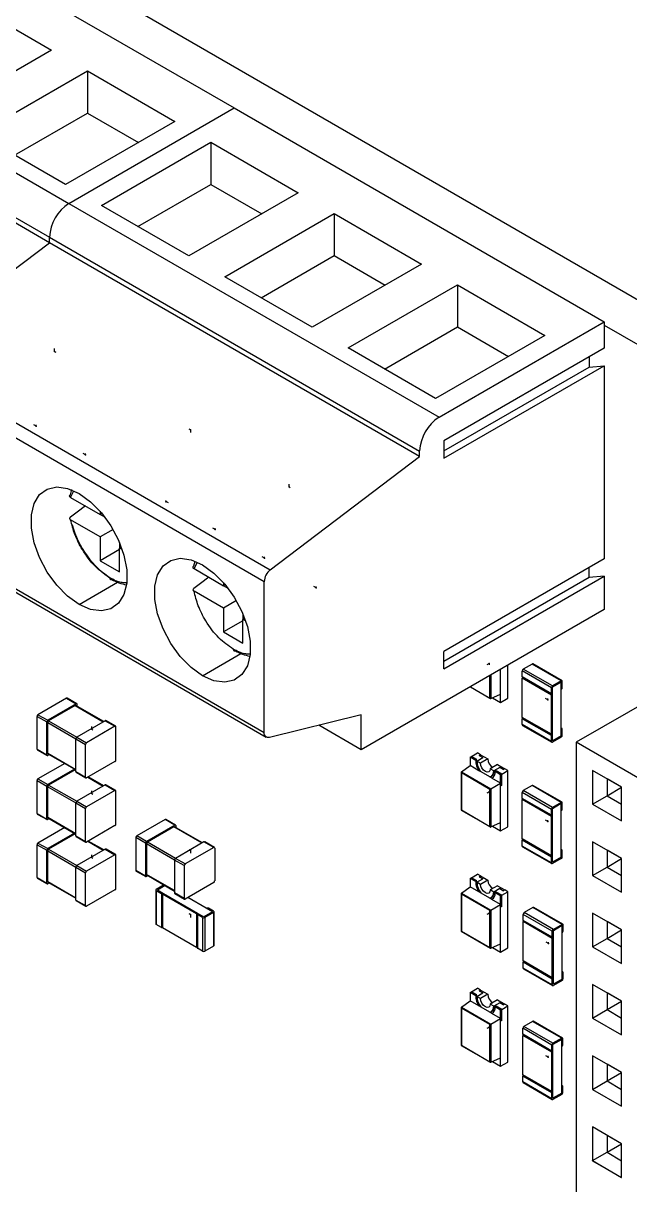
# Model space of a CAD drawing. Header units: millimetres. Extents: x 2 to 294, y 2 to 208.
# Drawn here: x 241.18 to 258.84, y 126.53 to 160.31 of the extents above; entities that cross this region are included whole.
import ezdxf

# ---------------------------------------------------------------- set-up
doc = ezdxf.new("R2010")
doc.units = ezdxf.units.MM
doc.header["$PDSIZE"] = -1

msp = doc.modelspace()

# ---------------------------------------------------------------- linework, layer by layer
at = {"color": 7, "linetype": 'Continuous', "lineweight": 25}
for p, q in [((209.497, 180.887), (265.714, 148.434)), ((236.543, 164.066), (247.319, 157.845)), ((231.734, 161.29), (242.511, 155.069)), ((239.456, 160.996), (242.002, 159.527)), ((231.169, 160.31), (241.945, 154.089)), ((241.945, 153.926), (231.169, 160.147)), ((242.002, 159.527), (238.82, 157.69)), ((239.866, 157.086), (243.048, 158.923)), ((243.048, 158.923), (245.594, 157.453)), ((243.048, 158.923), (243.048, 157.698)), ((242.511, 155.069), (247.319, 157.845)), ((247.319, 157.845), (258.095, 151.624)), ((240.927, 156.473), (243.048, 157.698)), ((245.594, 157.453), (242.412, 155.616)), ((243.048, 157.698), (244.533, 156.841)), ((242.412, 155.616), (239.866, 157.086)), ((243.458, 155.012), (246.64, 156.849)), ((246.64, 156.849), (249.186, 155.379)), ((246.64, 156.849), (246.64, 155.624)), ((244.519, 154.4), (246.64, 155.624)), ((246.64, 155.624), (248.125, 154.767)), ((249.186, 155.379), (246.004, 153.543)), ((242.511, 155.069), (253.287, 148.848)), ((246.004, 153.543), (243.458, 155.012)), ((247.05, 152.938), (250.232, 154.775)), ((250.232, 154.775), (252.778, 153.306)), ((250.232, 154.775), (250.232, 153.551)), ((241.945, 153.926), (241.945, 154.089)), ((241.945, 154.089), (252.721, 147.868)), ((237.599, 150.633), (241.945, 153.926)), ((252.721, 147.705), (241.945, 153.926)), ((248.111, 152.326), (250.232, 153.551)), ((250.232, 153.551), (251.717, 152.693)), ((252.778, 153.306), (249.596, 151.469)), ((249.596, 151.469), (247.05, 152.938)), ((250.642, 150.865), (253.824, 152.702)), ((253.824, 152.702), (256.37, 151.232)), ((253.824, 152.702), (253.824, 151.477)), ((251.703, 150.252), (253.824, 151.477)), ((253.287, 148.848), (258.095, 151.624)), ((253.824, 151.477), (255.309, 150.62)), ((258.095, 151.624), (258.095, 150.856)), ((258.095, 151.526), (264.582, 147.781)), ((256.37, 151.232), (253.188, 149.395)), ((253.188, 149.395), (250.642, 150.865)), ((258.095, 150.856), (253.428, 148.162)), ((237.599, 150.633), (248.375, 144.412)), ((253.428, 147.656), (258.095, 150.35)), ((257.657, 150.603), (257.657, 150.311)), ((257.657, 150.311), (258.095, 150.35)), ((258.095, 150.35), (258.095, 144.732)), ((248.196, 144.066), (237.42, 150.287)), ((253.428, 147.87), (257.657, 150.311)), ((253.428, 148.162), (253.428, 147.656)), ((248.375, 144.412), (252.721, 147.705)), ((252.721, 147.705), (252.721, 147.868)), ((242.553, 146.597), (242.6, 146.751)), ((242.562, 146.52), (242.649, 146.692)), ((242.562, 146.52), (243.419, 146.025)), ((243.419, 146.115), (243.419, 146.025)), ((243.419, 146.025), (243.471, 146.055)), ((243.559, 145.944), (243.419, 146.025)), ((237.42, 145.905), (248.196, 139.684)), ((237.482, 145.767), (248.258, 139.546)), ((243.419, 145.372), (242.562, 145.866)), ((243.795, 145.589), (243.419, 145.372)), ((243.419, 145.372), (243.419, 144.678)), ((243.985, 145.004), (243.419, 144.678)), ((243.985, 145.206), (243.985, 145.045)), ((243.985, 145.045), (244.037, 145.075)), ((244.063, 145), (243.985, 145.045)), ((243.985, 144.351), (243.985, 145.045)), ((243.419, 144.678), (243.985, 144.351)), ((246.145, 144.524), (246.186, 144.662)), ((246.154, 144.446), (246.241, 144.618)), ((258.095, 144.732), (253.428, 142.038)), ((246.154, 144.446), (247.011, 143.951)), ((257.657, 144.187), (257.657, 144.479)), ((242.808, 143.406), (243.927, 144.052)), ((247.011, 144.042), (247.011, 143.951)), ((247.011, 143.951), (247.063, 143.981)), ((247.151, 143.87), (247.011, 143.951)), ((248.196, 139.684), (248.196, 144.066)), ((253.428, 141.532), (258.095, 144.226)), ((257.657, 144.187), (253.428, 141.746)), ((258.095, 144.226), (257.657, 144.187)), ((258.095, 144.226), (258.095, 143.254)), ((247.011, 143.298), (246.154, 143.793)), ((247.387, 143.515), (247.011, 143.298)), ((247.011, 143.298), (247.011, 142.604)), ((258.095, 143.254), (251.024, 139.172)), ((247.577, 142.93), (247.011, 142.604)), ((247.577, 143.133), (247.577, 142.971)), ((247.577, 142.971), (247.629, 143.001)), ((247.655, 142.926), (247.577, 142.971)), ((247.577, 142.277), (247.577, 142.971)), ((247.011, 142.604), (247.577, 142.277)), ((262.23, 142.254), (257.28, 139.397)), ((246.4, 141.332), (247.519, 141.979)), ((253.428, 141.532), (253.428, 142.038)), ((255.29, 140.674), (255.29, 141.635)), ((255.995, 141.671), (255.74, 141.524)), ((256.843, 141.181), (255.995, 141.671)), ((256.866, 141.183), (256.017, 141.673)), ((254.767, 140.682), (254.767, 141.333)), ((254.795, 141.349), (254.795, 140.665)), ((255.078, 140.796), (255.078, 141.513)), ((256.557, 140.979), (255.708, 141.469)), ((255.708, 141.297), (255.708, 141.469)), ((256.557, 140.807), (255.708, 141.297)), ((255.727, 141.271), (255.708, 141.26)), ((255.708, 140.117), (255.708, 141.26)), ((256.557, 140.77), (255.708, 141.26)), ((255.718, 141.276), (256.566, 140.787)), ((256.589, 141.034), (255.74, 141.524)), ((254.197, 141.004), (254.781, 140.667)), ((254.203, 141.007), (254.767, 140.682)), ((256.557, 140.807), (256.557, 140.979)), ((256.843, 141.181), (256.589, 141.034)), ((256.843, 141.144), (256.589, 140.997)), ((256.589, 140.789), (256.589, 140.997)), ((256.843, 140.936), (256.843, 141.144)), ((256.843, 139.793), (256.843, 140.936)), ((256.875, 140.991), (256.875, 141.162)), ((242.439, 140.676), (241.611, 140.198)), ((242.439, 140.676), (242.721, 140.513)), ((242.741, 140.515), (242.459, 140.678)), ((254.795, 140.665), (255.078, 140.796)), ((254.843, 140.687), (255.078, 140.551)), ((255.078, 140.551), (255.078, 140.796)), ((255.078, 140.551), (255.29, 140.674)), ((256.589, 140.789), (256.557, 140.77)), ((256.557, 139.627), (256.557, 140.77)), ((256.589, 139.646), (256.589, 140.789)), ((242.721, 140.513), (241.894, 140.035)), ((242.693, 140.464), (241.922, 140.019)), ((242.693, 140.464), (243.513, 139.99)), ((243.525, 139.997), (242.713, 140.466)), ((242.75, 140.445), (242.75, 140.496)), ((241.583, 140.149), (241.866, 139.986)), ((241.583, 139.194), (241.583, 140.149)), ((241.611, 140.198), (241.894, 140.035)), ((241.866, 139.031), (241.866, 139.986)), ((241.894, 139.08), (241.894, 139.97)), ((241.894, 139.97), (242.714, 139.496)), ((241.922, 140.019), (242.743, 139.545)), ((243.57, 140.023), (242.743, 139.545)), ((243.57, 140.023), (243.853, 139.86)), ((243.873, 139.862), (243.59, 140.025)), ((251.024, 140.193), (248.349, 139.537)), ((251.024, 139.172), (249.783, 139.889)), ((251.024, 139.172), (251.024, 140.193)), ((256.557, 139.627), (255.708, 140.117)), ((256.557, 139.591), (255.708, 140.08)), ((255.708, 139.909), (255.708, 140.08)), ((256.557, 139.419), (255.708, 139.909)), ((255.718, 139.888), (256.566, 139.398)), ((242.743, 139.545), (243.026, 139.382)), ((243.853, 139.86), (243.026, 139.382)), ((243.881, 138.888), (243.881, 139.843)), ((256.589, 139.646), (256.557, 139.627)), ((256.557, 139.419), (256.557, 139.591)), ((256.589, 139.437), (256.589, 139.646)), ((256.843, 139.584), (256.589, 139.437)), ((256.843, 139.548), (256.589, 139.401)), ((256.866, 139.795), (256.843, 139.808)), ((256.843, 139.584), (256.843, 139.793)), ((256.875, 139.603), (256.875, 139.774)), ((242.714, 139.496), (242.997, 139.333)), ((242.714, 138.541), (242.714, 139.496)), ((242.997, 138.378), (242.997, 139.333)), ((259.076, 138.36), (257.28, 139.397)), ((257.28, 139.397), (257.28, 122.805)), ((241.583, 139.194), (241.866, 139.031)), ((241.591, 139.176), (241.874, 139.012)), ((241.894, 139.08), (242.714, 138.606)), ((241.939, 139.04), (241.894, 139.014)), ((241.902, 139.061), (242.714, 138.593)), ((254.194, 138.961), (254.23, 138.982)), ((254.353, 138.869), (254.194, 138.961)), ((254.194, 138.961), (254.194, 138.716)), ((254.23, 138.982), (254.406, 139.084)), ((254.389, 138.89), (254.23, 138.982)), ((254.389, 138.89), (254.353, 138.869)), ((254.389, 138.849), (254.353, 138.869)), ((254.389, 138.849), (254.566, 138.951)), ((254.495, 139.033), (254.406, 139.084)), ((254.459, 139.012), (254.495, 139.033)), ((254.459, 139.012), (254.566, 138.951)), ((254.495, 139.033), (254.707, 138.91)), ((254.707, 138.91), (254.495, 138.788)), ((242.389, 138.781), (241.611, 138.332)), ((242.672, 138.617), (241.894, 138.168)), ((242.693, 138.597), (241.922, 138.152)), ((242.693, 138.597), (242.714, 138.585)), ((242.714, 138.541), (242.997, 138.378)), ((242.723, 138.523), (243.006, 138.359)), ((243.853, 138.839), (243.026, 138.361)), ((253.934, 138.524), (253.934, 137.423)), ((253.939, 138.536), (254.194, 138.716)), ((253.939, 138.536), (254.795, 138.042)), ((254.449, 138.569), (254.194, 138.716)), ((254.495, 138.788), (254.389, 138.849)), ((254.509, 138.535), (254.449, 138.569)), ((254.764, 138.387), (254.509, 138.535)), ((254.99, 138.747), (254.778, 138.624)), ((254.884, 138.563), (254.778, 138.624)), ((255.06, 138.665), (254.884, 138.563)), ((254.919, 138.543), (254.884, 138.563)), ((254.954, 138.563), (254.919, 138.543)), ((255.078, 138.451), (254.919, 138.543)), ((255.114, 138.471), (254.954, 138.563)), ((254.99, 138.747), (255.202, 138.624)), ((255.06, 138.665), (255.167, 138.604)), ((255.114, 138.471), (255.29, 138.573)), ((255.202, 138.624), (255.167, 138.604)), ((255.29, 138.573), (255.202, 138.624)), ((255.29, 136.94), (255.29, 138.573)), ((258.602, 138.086), (257.754, 138.576)), ((257.754, 138.576), (257.754, 137.596)), ((257.755, 138.576), (257.755, 137.597)), ((241.583, 138.283), (241.866, 138.119)), ((241.583, 137.327), (241.583, 138.283)), ((241.611, 138.332), (241.894, 138.168)), ((243.064, 138.383), (243.513, 138.124)), ((243.525, 138.13), (243.075, 138.39)), ((254.767, 138.026), (253.94, 138.504)), ((253.94, 138.504), (253.94, 137.426)), ((254.823, 138.353), (254.764, 138.387)), ((254.795, 138.042), (255.078, 138.206)), ((255.078, 138.206), (254.823, 138.353)), ((255.078, 138.451), (255.114, 138.471)), ((255.078, 138.124), (255.078, 138.451)), ((255.078, 138.124), (255.078, 138.206)), ((255.114, 138.145), (255.114, 138.471)), ((258.177, 138.332), (258.177, 137.841)), ((258.602, 138.086), (258.178, 138.331)), ((258.178, 138.331), (258.178, 137.841)), ((241.866, 137.164), (241.866, 138.119)), ((241.894, 137.213), (241.894, 138.103)), ((241.894, 138.103), (242.714, 137.63)), ((241.922, 138.152), (242.743, 137.679)), ((243.57, 138.156), (242.743, 137.679)), ((243.853, 137.993), (243.026, 137.515)), ((243.57, 138.156), (243.853, 137.993)), ((243.873, 137.995), (243.59, 138.158)), ((243.881, 137.021), (243.881, 137.977)), ((254.767, 136.948), (254.767, 138.026)), ((254.795, 138.042), (254.795, 136.932)), ((255.114, 138.145), (255.078, 138.124)), ((255.078, 137.063), (255.078, 138.124)), ((256.557, 137.445), (255.708, 137.935)), ((255.708, 137.764), (255.708, 137.935)), ((255.995, 138.137), (255.74, 137.99)), ((256.589, 137.501), (255.74, 137.99)), ((256.843, 137.648), (255.995, 138.137)), ((256.866, 137.65), (256.017, 138.14)), ((258.178, 137.841), (258.602, 138.086)), ((258.602, 137.106), (258.602, 138.086)), ((242.714, 137.63), (242.997, 137.466)), ((242.714, 136.674), (242.714, 137.63)), ((242.743, 137.679), (243.026, 137.515)), ((256.557, 137.274), (255.708, 137.764)), ((255.727, 137.738), (255.708, 137.727)), ((256.557, 137.237), (255.708, 137.727)), ((255.708, 136.584), (255.708, 137.727)), ((255.718, 137.743), (256.566, 137.253)), ((256.843, 137.648), (256.589, 137.501)), ((256.843, 137.611), (256.589, 137.464)), ((256.843, 137.403), (256.843, 137.611)), ((256.875, 137.458), (256.875, 137.629)), ((257.754, 137.596), (257.755, 137.597)), ((257.754, 137.596), (258.602, 137.106)), ((257.755, 137.597), (258.177, 137.841)), ((257.755, 137.597), (258.602, 137.107)), ((258.177, 137.841), (258.602, 137.596)), ((258.178, 137.841), (258.602, 137.596)), ((241.583, 137.327), (241.866, 137.164)), ((241.591, 137.309), (241.874, 137.146)), ((241.894, 137.213), (242.714, 136.74)), ((241.939, 137.174), (241.894, 137.148)), ((241.902, 137.195), (242.714, 136.726)), ((242.997, 136.511), (242.997, 137.466)), ((253.934, 137.423), (254.781, 136.934)), ((253.94, 137.426), (254.767, 136.948)), ((256.557, 137.274), (256.557, 137.445)), ((256.589, 137.256), (256.557, 137.237)), ((256.557, 136.094), (256.557, 137.237)), ((256.589, 137.256), (256.589, 137.464)), ((256.589, 136.112), (256.589, 137.256)), ((256.843, 136.259), (256.843, 137.403)), ((242.389, 136.914), (241.611, 136.465)), ((243.853, 136.972), (243.026, 136.495)), ((245.312, 137.15), (244.485, 136.673)), ((245.595, 136.987), (244.768, 136.51)), ((245.567, 136.938), (244.796, 136.493)), ((245.595, 136.987), (245.312, 137.15)), ((245.615, 136.989), (245.332, 137.152)), ((246.387, 136.465), (245.567, 136.938)), ((246.399, 136.471), (245.587, 136.94)), ((245.623, 136.971), (245.623, 136.919)), ((254.795, 136.932), (255.078, 137.063)), ((254.843, 136.954), (255.078, 136.818)), ((255.078, 136.818), (255.078, 137.063)), ((255.078, 136.818), (255.29, 136.94)), ((242.672, 136.751), (241.894, 136.302)), ((242.693, 136.73), (241.922, 136.286)), ((242.693, 136.73), (242.714, 136.718)), ((242.714, 136.674), (242.997, 136.511)), ((242.723, 136.656), (243.006, 136.493)), ((243.064, 136.517), (243.513, 136.257)), ((243.525, 136.264), (243.075, 136.523)), ((244.74, 136.461), (244.457, 136.624)), ((244.457, 136.624), (244.457, 135.668)), ((244.768, 136.51), (244.485, 136.673)), ((245.616, 136.02), (244.796, 136.493)), ((246.444, 136.497), (245.616, 136.02)), ((246.727, 136.334), (246.444, 136.497)), ((246.747, 136.336), (246.464, 136.499)), ((256.557, 136.094), (255.708, 136.584)), ((256.557, 136.057), (255.708, 136.547)), ((255.708, 136.376), (255.708, 136.547)), ((258.602, 136.012), (257.754, 136.502)), ((257.754, 136.502), (257.754, 135.522)), ((257.755, 136.502), (257.755, 135.523)), ((241.583, 136.416), (241.866, 136.253)), ((241.583, 135.461), (241.583, 136.416)), ((241.611, 136.465), (241.894, 136.302)), ((241.866, 135.298), (241.866, 136.253)), ((241.894, 135.347), (241.894, 136.237)), ((241.894, 136.237), (242.714, 135.763)), ((241.922, 136.286), (242.743, 135.812)), ((243.57, 136.29), (242.743, 135.812)), ((243.57, 136.29), (243.853, 136.126)), ((243.873, 136.128), (243.59, 136.292)), ((244.74, 136.461), (244.74, 135.505)), ((244.768, 136.444), (244.768, 135.554)), ((245.588, 135.971), (244.768, 136.444)), ((246.727, 136.334), (245.899, 135.856)), ((246.755, 136.318), (246.755, 135.362)), ((256.557, 135.886), (255.708, 136.376)), ((255.718, 136.355), (256.566, 135.865)), ((256.866, 136.262), (256.843, 136.275)), ((256.843, 136.051), (256.843, 136.259)), ((256.875, 136.07), (256.875, 136.241)), ((258.177, 136.258), (258.177, 135.767)), ((258.602, 136.012), (258.178, 136.257)), ((258.178, 136.257), (258.178, 135.767)), ((243.853, 136.126), (243.026, 135.649)), ((243.881, 135.155), (243.881, 136.11)), ((245.871, 135.807), (245.588, 135.971)), ((245.588, 135.971), (245.588, 135.015)), ((245.899, 135.856), (245.616, 136.02)), ((256.589, 136.112), (256.557, 136.094)), ((256.557, 135.886), (256.557, 136.057)), ((256.589, 135.904), (256.589, 136.112)), ((256.843, 136.051), (256.589, 135.904)), ((256.843, 136.014), (256.589, 135.868)), ((258.178, 135.767), (258.602, 136.012)), ((258.602, 135.032), (258.602, 136.012)), ((242.714, 135.763), (242.997, 135.6)), ((242.714, 134.808), (242.714, 135.763)), ((242.743, 135.812), (243.026, 135.649)), ((242.997, 134.644), (242.997, 135.6)), ((244.74, 135.505), (244.457, 135.668)), ((244.465, 135.65), (244.748, 135.487)), ((245.588, 135.081), (244.768, 135.554)), ((244.813, 135.515), (244.768, 135.489)), ((244.776, 135.536), (245.588, 135.067)), ((245.871, 135.807), (245.871, 134.852)), ((254.23, 135.456), (254.406, 135.558)), ((254.495, 135.507), (254.406, 135.558)), ((254.459, 135.486), (254.495, 135.507)), ((254.459, 135.486), (254.566, 135.425)), ((254.495, 135.507), (254.707, 135.384)), ((257.754, 135.522), (257.755, 135.523)), ((257.754, 135.522), (258.602, 135.032)), ((257.755, 135.523), (258.177, 135.767)), ((257.755, 135.523), (258.602, 135.033)), ((258.177, 135.767), (258.602, 135.522)), ((258.178, 135.767), (258.602, 135.522)), ((241.583, 135.461), (241.866, 135.298)), ((241.591, 135.443), (241.874, 135.279)), ((241.894, 135.347), (242.714, 134.873)), ((241.939, 135.307), (241.894, 135.281)), ((241.902, 135.328), (242.714, 134.859)), ((245.28, 135.245), (245.054, 135.114)), ((245.312, 135.227), (245.086, 135.096)), ((246.727, 135.313), (245.899, 134.836)), ((253.939, 135.01), (254.194, 135.19)), ((254.194, 135.435), (254.23, 135.456)), ((254.353, 135.343), (254.194, 135.435)), ((254.194, 135.435), (254.194, 135.19)), ((254.449, 135.043), (254.194, 135.19)), ((254.389, 135.364), (254.23, 135.456)), ((254.389, 135.364), (254.353, 135.343)), ((254.389, 135.323), (254.353, 135.343)), ((254.389, 135.323), (254.566, 135.425)), ((254.495, 135.262), (254.389, 135.323)), ((254.707, 135.384), (254.495, 135.262)), ((254.99, 135.221), (254.778, 135.099)), ((254.99, 135.221), (255.202, 135.099)), ((242.714, 134.808), (242.997, 134.644)), ((243.853, 135.106), (243.026, 134.628)), ((245.041, 135.096), (245.041, 134.116)), ((245.203, 134.992), (245.054, 135.078)), ((245.054, 135.078), (245.054, 134.098)), ((245.266, 134.992), (245.086, 135.096)), ((245.203, 134.992), (245.203, 134.012)), ((245.266, 134.992), (245.235, 134.974)), ((245.235, 134.974), (245.235, 133.994)), ((246.224, 134.402), (245.235, 134.974)), ((246.256, 134.42), (245.266, 134.992)), ((245.871, 134.852), (245.588, 135.015)), ((245.596, 134.997), (245.879, 134.834)), ((246.511, 134.567), (245.973, 134.878)), ((253.934, 134.998), (253.934, 133.897)), ((253.939, 135.01), (254.795, 134.516)), ((254.767, 134.501), (253.94, 134.978)), ((253.94, 134.978), (253.94, 133.9)), ((254.509, 135.009), (254.449, 135.043)), ((254.764, 134.862), (254.509, 135.009)), ((254.823, 134.827), (254.764, 134.862)), ((254.884, 135.037), (254.778, 135.099)), ((255.078, 134.68), (254.823, 134.827)), ((255.06, 135.139), (254.884, 135.037)), ((254.919, 135.017), (254.884, 135.037)), ((254.954, 135.037), (254.919, 135.017)), ((255.078, 134.925), (254.919, 135.017)), ((255.114, 134.945), (254.954, 135.037)), ((255.06, 135.139), (255.167, 135.078)), ((255.078, 134.925), (255.114, 134.945)), ((255.078, 134.598), (255.078, 134.925)), ((255.114, 134.945), (255.29, 135.048)), ((255.114, 134.619), (255.114, 134.945)), ((255.202, 135.099), (255.167, 135.078)), ((255.29, 135.048), (255.202, 135.099)), ((255.29, 133.414), (255.29, 135.048)), ((242.723, 134.789), (243.006, 134.626)), ((246.691, 134.463), (246.511, 134.567)), ((246.723, 134.482), (246.574, 134.567)), ((254.767, 133.423), (254.767, 134.501)), ((254.795, 134.516), (255.078, 134.68)), ((254.795, 134.516), (254.795, 133.406)), ((255.078, 134.598), (255.078, 134.68)), ((255.114, 134.619), (255.078, 134.598)), ((255.078, 133.537), (255.078, 134.598)), ((256.02, 134.59), (255.765, 134.443)), ((256.869, 134.1), (256.02, 134.59)), ((256.891, 134.102), (256.043, 134.592)), ((246.256, 134.42), (246.224, 134.402)), ((246.224, 134.402), (246.224, 133.422)), ((246.243, 134.402), (246.243, 133.422)), ((246.437, 134.316), (246.256, 134.42)), ((246.405, 134.298), (246.256, 134.384)), ((246.256, 134.384), (246.256, 133.404)), ((246.405, 134.298), (246.405, 133.318)), ((246.691, 134.463), (246.437, 134.316)), ((246.723, 134.445), (246.468, 134.298)), ((246.468, 134.298), (246.468, 133.318)), ((246.723, 134.445), (246.723, 133.465)), ((246.736, 133.483), (246.736, 134.463)), ((256.582, 133.898), (255.734, 134.387)), ((255.734, 134.216), (255.734, 134.387)), ((256.582, 133.726), (255.734, 134.216)), ((255.752, 134.19), (255.734, 134.179)), ((256.582, 133.689), (255.734, 134.179)), ((255.734, 133.036), (255.734, 134.179)), ((255.743, 134.195), (256.591, 133.706)), ((256.614, 133.953), (255.765, 134.443)), ((258.602, 133.938), (257.754, 134.428)), ((257.754, 134.428), (257.754, 133.448)), ((257.755, 134.428), (257.755, 133.449)), ((258.177, 134.184), (258.177, 133.693)), ((258.602, 133.938), (258.178, 134.183)), ((258.178, 134.183), (258.178, 133.693)), ((245.203, 134.012), (245.054, 134.098)), ((246.224, 133.422), (245.235, 133.994)), ((253.934, 133.897), (254.781, 133.408)), ((253.94, 133.9), (254.767, 133.423)), ((256.582, 133.726), (256.582, 133.898)), ((256.869, 134.1), (256.614, 133.953)), ((256.869, 134.063), (256.614, 133.916)), ((256.614, 133.708), (256.614, 133.916)), ((256.869, 133.855), (256.869, 134.063)), ((256.869, 132.712), (256.869, 133.855)), ((256.9, 133.91), (256.9, 134.081)), ((258.178, 133.693), (258.602, 133.938)), ((258.602, 132.958), (258.602, 133.938)), ((246.723, 133.465), (246.468, 133.318)), ((254.795, 133.406), (255.078, 133.537)), ((255.078, 133.292), (255.078, 133.537)), ((256.614, 133.708), (256.582, 133.689)), ((256.582, 132.546), (256.582, 133.689)), ((256.614, 132.565), (256.614, 133.708)), ((257.755, 133.449), (258.177, 133.693)), ((258.177, 133.693), (258.602, 133.448)), ((258.178, 133.693), (258.602, 133.448)), ((246.243, 133.433), (246.224, 133.422)), ((246.405, 133.318), (246.256, 133.404)), ((254.843, 133.428), (255.078, 133.292)), ((255.078, 133.292), (255.29, 133.414)), ((257.754, 133.448), (257.755, 133.449)), ((257.754, 133.448), (258.602, 132.958)), ((257.755, 133.449), (258.602, 132.959)), ((256.582, 132.546), (255.734, 133.036)), ((256.582, 132.51), (255.734, 132.999)), ((255.734, 132.828), (255.734, 132.999)), ((256.582, 132.338), (255.734, 132.828)), ((255.743, 132.807), (256.591, 132.317)), ((256.614, 132.565), (256.582, 132.546)), ((256.582, 132.338), (256.582, 132.51)), ((256.614, 132.356), (256.614, 132.565)), ((256.869, 132.503), (256.614, 132.356)), ((256.869, 132.467), (256.614, 132.32)), ((256.891, 132.714), (256.869, 132.727)), ((256.869, 132.503), (256.869, 132.712)), ((256.9, 132.522), (256.9, 132.693)), ((254.194, 132.117), (254.23, 132.137)), ((254.353, 132.025), (254.194, 132.117)), ((254.194, 132.117), (254.194, 131.872)), ((254.23, 132.137), (254.406, 132.239)), ((254.389, 132.045), (254.23, 132.137)), ((254.389, 132.005), (254.566, 132.107)), ((254.495, 132.188), (254.406, 132.239)), ((254.459, 132.168), (254.495, 132.188)), ((254.459, 132.168), (254.566, 132.107)), ((254.495, 132.188), (254.707, 132.066)), ((258.602, 131.864), (257.754, 132.354)), ((257.754, 132.354), (257.754, 131.374)), ((257.755, 132.354), (257.755, 131.375)), ((258.177, 132.11), (258.177, 131.619)), ((258.602, 131.864), (258.178, 132.109)), ((258.178, 132.109), (258.178, 131.619)), ((253.939, 131.692), (254.194, 131.872)), ((254.449, 131.725), (254.194, 131.872)), ((254.389, 132.045), (254.353, 132.025)), ((254.389, 132.005), (254.353, 132.025)), ((254.495, 131.943), (254.389, 132.005)), ((254.707, 132.066), (254.495, 131.943)), ((254.99, 131.903), (254.778, 131.78)), ((254.884, 131.719), (254.778, 131.78)), ((255.06, 131.821), (254.884, 131.719)), ((254.99, 131.903), (255.202, 131.78)), ((255.06, 131.821), (255.167, 131.76)), ((255.202, 131.78), (255.167, 131.76)), ((255.29, 131.729), (255.202, 131.78)), ((258.178, 131.619), (258.602, 131.864)), ((258.602, 130.884), (258.602, 131.864)), ((253.934, 131.679), (253.934, 130.579)), ((253.939, 131.692), (254.795, 131.198)), ((254.767, 131.182), (253.94, 131.66)), ((253.94, 131.66), (253.94, 130.582)), ((254.509, 131.69), (254.449, 131.725)), ((254.764, 131.543), (254.509, 131.69)), ((254.823, 131.509), (254.764, 131.543)), ((255.078, 131.362), (254.823, 131.509)), ((254.919, 131.699), (254.884, 131.719)), ((254.954, 131.719), (254.919, 131.699)), ((255.078, 131.607), (254.919, 131.699)), ((255.114, 131.627), (254.954, 131.719)), ((255.078, 131.607), (255.114, 131.627)), ((255.078, 131.28), (255.078, 131.607)), ((255.114, 131.627), (255.29, 131.729)), ((255.114, 131.3), (255.114, 131.627)), ((255.29, 130.096), (255.29, 131.729)), ((257.755, 131.375), (258.177, 131.619)), ((258.177, 131.619), (258.602, 131.373)), ((258.178, 131.619), (258.602, 131.374)), ((254.767, 130.104), (254.767, 131.182)), ((254.795, 131.198), (255.078, 131.362)), ((254.795, 131.198), (254.795, 130.087)), ((255.078, 131.28), (255.078, 131.362)), ((255.114, 131.3), (255.078, 131.28)), ((255.078, 130.219), (255.078, 131.28)), ((256.009, 131.278), (255.754, 131.131)), ((256.603, 130.641), (255.754, 131.131)), ((256.857, 130.788), (256.009, 131.278)), ((256.88, 130.79), (256.031, 131.28)), ((257.754, 131.374), (257.755, 131.375)), ((257.754, 131.374), (258.602, 130.884)), ((257.755, 131.375), (258.602, 130.885)), ((256.571, 130.586), (255.722, 131.076)), ((255.722, 130.904), (255.722, 131.076)), ((256.571, 130.414), (255.722, 130.904)), ((255.741, 130.878), (255.722, 130.867)), ((256.571, 130.378), (255.722, 130.867)), ((255.722, 129.724), (255.722, 130.867)), ((255.732, 130.884), (256.58, 130.394)), ((256.857, 130.788), (256.603, 130.641)), ((256.857, 130.751), (256.603, 130.604)), ((256.857, 130.543), (256.857, 130.751)), ((256.889, 130.598), (256.889, 130.769)), ((253.934, 130.578), (254.781, 130.089)), ((253.94, 130.582), (254.767, 130.104)), ((256.571, 130.414), (256.571, 130.586)), ((256.603, 130.396), (256.603, 130.604)), ((256.857, 129.4), (256.857, 130.543)), ((254.795, 130.087), (255.078, 130.219)), ((254.843, 130.11), (255.078, 129.974)), ((255.078, 129.974), (255.078, 130.219)), ((255.078, 129.974), (255.29, 130.096)), ((256.603, 130.396), (256.571, 130.378)), ((256.571, 129.234), (256.571, 130.378)), ((256.603, 129.253), (256.603, 130.396)), ((258.602, 129.79), (257.754, 130.28)), ((257.754, 130.28), (257.754, 129.3)), ((257.755, 130.28), (257.755, 129.301)), ((258.177, 130.036), (258.177, 129.545)), ((258.602, 129.79), (258.178, 130.035)), ((258.178, 130.035), (258.178, 129.545)), ((258.178, 129.545), (258.602, 129.79)), ((258.602, 128.81), (258.602, 129.79)), ((256.571, 129.234), (255.722, 129.724)), ((256.571, 129.198), (255.722, 129.687)), ((255.722, 129.516), (255.722, 129.687)), ((256.571, 129.026), (255.722, 129.516)), ((255.732, 129.495), (256.58, 129.006)), ((256.88, 129.402), (256.857, 129.415)), ((256.857, 129.191), (256.857, 129.4)), ((257.755, 129.301), (258.177, 129.545)), ((258.177, 129.545), (258.602, 129.299)), ((258.178, 129.545), (258.602, 129.3)), ((256.603, 129.253), (256.571, 129.234)), ((256.571, 129.026), (256.571, 129.198)), ((256.603, 129.045), (256.603, 129.253)), ((256.857, 129.191), (256.603, 129.045)), ((256.857, 129.155), (256.603, 129.008)), ((256.889, 129.21), (256.889, 129.381)), ((257.754, 129.3), (257.755, 129.301)), ((257.754, 129.3), (258.602, 128.81)), ((257.755, 129.301), (258.602, 128.811)), ((258.602, 127.716), (257.754, 128.206)), ((257.754, 128.206), (257.754, 127.226)), ((257.755, 128.206), (257.755, 127.227)), ((258.177, 127.962), (258.177, 127.471)), ((258.602, 127.716), (258.178, 127.961)), ((258.178, 127.961), (258.178, 127.471)), ((258.178, 127.471), (258.602, 127.716)), ((258.602, 126.736), (258.602, 127.716)), ((257.755, 127.227), (258.177, 127.471)), ((258.177, 127.471), (258.602, 127.225)), ((258.178, 127.471), (258.602, 127.226)), ((257.754, 127.226), (257.755, 127.227)), ((257.754, 127.226), (258.602, 126.736)), ((257.755, 127.227), (258.602, 126.737))]:
    msp.add_line(p, q, dxfattribs=at)
at = {"color": 7, "linetype": 'Continuous'}
for p, q in [((242.096, 150.766), (242.096, 150.845)), ((242.096, 150.766), (242.096, 150.845)), ((242.096, 150.766), (242.131, 150.746)), ((242.096, 150.766), (242.131, 150.746)), ((241.558, 148.588), (241.489, 148.628)), ((241.558, 148.588), (241.489, 148.628)), ((241.558, 148.588), (241.558, 148.628)), ((241.558, 148.588), (241.558, 148.628)), ((246.048, 148.485), (246.014, 148.505)), ((246.048, 148.485), (246.014, 148.505)), ((246.048, 148.485), (246.048, 148.406)), ((246.048, 148.485), (246.048, 148.406)), ((242.994, 147.759), (242.926, 147.798)), ((242.994, 147.759), (242.926, 147.798)), ((242.994, 147.759), (242.994, 147.798)), ((242.994, 147.759), (242.994, 147.798)), ((248.921, 146.826), (248.921, 146.905)), ((248.921, 146.826), (248.921, 146.905)), ((248.921, 146.826), (248.956, 146.806)), ((248.921, 146.826), (248.956, 146.806)), ((245.329, 146.411), (245.329, 146.371)), ((245.329, 146.411), (245.398, 146.371)), ((245.329, 146.411), (245.329, 146.371)), ((245.329, 146.411), (245.398, 146.371)), ((246.766, 145.581), (246.698, 145.621)), ((246.766, 145.581), (246.698, 145.621)), ((246.766, 145.581), (246.766, 145.621)), ((246.766, 145.581), (246.766, 145.621)), ((248.203, 144.752), (248.135, 144.791)), ((248.203, 144.752), (248.135, 144.791)), ((248.203, 144.752), (248.203, 144.791)), ((248.203, 144.752), (248.203, 144.791)), ((249.707, 143.884), (249.639, 143.923)), ((249.707, 143.884), (249.639, 143.923)), ((249.707, 143.884), (249.707, 143.923)), ((249.707, 143.884), (249.707, 143.923)), ((254.742, 141.684), (254.674, 141.645)), ((254.742, 141.684), (254.674, 141.645)), ((254.742, 141.684), (254.742, 141.645)), ((254.742, 141.684), (254.742, 141.645)), ((256.451, 140.627), (256.382, 140.667)), ((256.451, 140.627), (256.382, 140.667)), ((256.451, 140.627), (256.451, 140.667)), ((256.451, 140.627), (256.451, 140.667)), ((243.174, 139.774), (243.174, 139.853)), ((243.174, 139.774), (243.174, 139.853)), ((243.174, 139.774), (243.208, 139.754)), ((243.174, 139.774), (243.208, 139.754)), ((243.174, 137.907), (243.174, 137.986)), ((243.174, 137.907), (243.174, 137.986)), ((243.174, 137.907), (243.208, 137.887)), ((243.174, 137.907), (243.208, 137.887)), ((254.742, 137.951), (254.674, 137.911)), ((254.742, 137.951), (254.674, 137.911)), ((254.742, 137.951), (254.742, 137.911)), ((254.742, 137.951), (254.742, 137.911)), ((256.451, 137.094), (256.382, 137.134)), ((256.451, 137.094), (256.382, 137.134)), ((256.451, 137.094), (256.451, 137.134)), ((256.451, 137.094), (256.451, 137.134)), ((246.048, 136.248), (246.014, 136.268)), ((246.048, 136.248), (246.014, 136.268)), ((246.048, 136.248), (246.048, 136.169)), ((246.048, 136.248), (246.048, 136.169)), ((243.174, 136.041), (243.174, 136.119)), ((243.174, 136.041), (243.174, 136.119)), ((243.174, 136.041), (243.208, 136.021)), ((243.174, 136.041), (243.208, 136.021)), ((246.048, 134.382), (246.014, 134.401)), ((246.048, 134.382), (246.014, 134.401)), ((246.048, 134.382), (246.048, 134.303)), ((246.048, 134.382), (246.048, 134.303)), ((254.742, 134.425), (254.674, 134.385)), ((254.742, 134.425), (254.674, 134.385)), ((254.742, 134.425), (254.742, 134.385)), ((254.742, 134.425), (254.742, 134.385)), ((256.476, 133.546), (256.408, 133.586)), ((256.476, 133.546), (256.408, 133.586)), ((256.476, 133.546), (256.476, 133.586)), ((256.476, 133.546), (256.476, 133.586)), ((254.742, 131.106), (254.674, 131.067)), ((254.742, 131.106), (254.674, 131.067)), ((254.742, 131.106), (254.742, 131.067)), ((254.742, 131.106), (254.742, 131.067)), ((256.465, 130.235), (256.397, 130.274)), ((256.465, 130.235), (256.397, 130.274)), ((256.465, 130.235), (256.465, 130.274)), ((256.465, 130.235), (256.465, 130.274))]:
    msp.add_line(p, q, dxfattribs=at)
at = {"color": 7, "linetype": 'Continuous', "lineweight": 25, "flags": 128}
for points in [[(242.808, 143.406), (242.474, 143.646), (242.159, 143.965), (241.882, 144.346), (241.658, 144.766), (241.502, 145.201), (241.421, 145.625), (241.421, 146.013), (241.502, 146.344), (241.658, 146.598), (241.882, 146.76), (242.159, 146.821), (242.474, 146.777), (242.808, 146.631)], [(242.808, 146.631), (243.142, 146.391), (243.457, 146.072), (243.734, 145.691), (243.957, 145.271), (244.114, 144.837), (244.194, 144.413), (244.194, 144.024), (244.114, 143.693), (243.957, 143.439), (243.734, 143.277), (243.457, 143.216), (243.142, 143.26), (242.808, 143.406)], [(242.996, 146.269), (242.748, 146.087), (242.553, 145.944)], [(246.4, 141.332), (246.066, 141.572), (245.751, 141.892), (245.474, 142.272), (245.251, 142.692), (245.094, 143.127), (245.013, 143.551), (245.013, 143.94), (245.094, 144.271), (245.251, 144.525), (245.474, 144.687), (245.751, 144.748), (246.066, 144.704), (246.4, 144.558)], [(246.4, 144.558), (246.734, 144.318), (247.049, 143.998), (247.326, 143.617), (247.549, 143.198), (247.706, 142.763), (247.786, 142.339), (247.786, 141.95), (247.706, 141.619), (247.549, 141.365), (247.326, 141.203), (247.049, 141.142), (246.734, 141.186), (246.4, 141.332)], [(243.702, 144.179), (243.703, 144.165), (243.707, 144.152), (243.712, 144.142), (243.72, 144.135), (243.73, 144.13), (243.74, 144.128), (243.752, 144.13), (243.765, 144.134)], [(246.588, 144.196), (246.34, 144.014), (246.145, 143.871)], [(247.294, 142.105), (247.295, 142.091), (247.299, 142.079), (247.305, 142.069), (247.312, 142.061), (247.322, 142.056), (247.332, 142.055), (247.344, 142.056), (247.357, 142.06)], [(248.349, 139.537), (248.317, 139.532), (248.288, 139.535), (248.261, 139.545), (248.239, 139.561), (248.22, 139.584), (248.207, 139.612), (248.199, 139.646), (248.196, 139.684)], [(242.693, 138.597), (242.699, 138.6), (242.701, 138.6)], [(254.778, 138.624), (254.767, 138.568), (254.736, 138.533), (254.69, 138.524), (254.636, 138.543), (254.582, 138.586), (254.536, 138.648), (254.506, 138.719), (254.495, 138.788)], [(254.764, 138.387), (254.811, 138.403), (254.865, 138.465), (254.884, 138.563)], [(242.693, 136.73), (242.699, 136.733), (242.701, 136.734)], [(254.778, 135.099), (254.767, 135.042), (254.736, 135.007), (254.69, 134.998), (254.636, 135.017), (254.582, 135.061), (254.536, 135.122), (254.506, 135.193), (254.495, 135.262)], [(254.764, 134.862), (254.811, 134.877), (254.865, 134.939), (254.884, 135.037)], [(254.778, 131.78), (254.767, 131.724), (254.736, 131.689), (254.69, 131.68), (254.636, 131.698), (254.582, 131.742), (254.536, 131.804), (254.506, 131.875), (254.495, 131.943)], [(254.764, 131.543), (254.811, 131.559), (254.865, 131.62), (254.884, 131.719)]]:
    msp.add_lwpolyline(points, dxfattribs=at)
at = {"color": 7, "linetype": 'Continuous', "lineweight": 25}
for centre, radius, start, end in [((243.173, 154.034), 1.229, 122.6055, 177.3945), ((253.95, 147.813), 1.229, 122.6055, 177.3945), ((245.269, 146.451), 2.763, 195.3347, 237.012), ((248.664, 144.043), 0.469, 128.0251, 177.1093), ((244.39, 145.158), 1.2, 238.5921, 260.2932), ((247.982, 143.084), 1.2, 238.5921, 260.2932), ((256.008, 141.652), 0.0226, 65.686, 125.6182), ((255.777, 141.465), 0.0692, 122.6055, 177.3945), ((255.731, 141.295), 0.0226, 174.3796, 234.302), ((256.626, 140.976), 0.0692, 122.6055, 177.3945), ((256.856, 141.166), 0.0197, 350.786, 129.2033), ((256.806, 140.994), 0.0692, 302.6055, 357.3945), ((242.45, 140.66), 0.0201, 65.686, 125.6182), ((256.576, 140.804), 0.0197, 170.786, 309.2033), ((242.705, 140.447), 0.0201, 65.686, 125.6182), ((242.733, 140.499), 0.0175, 350.786, 129.2033), ((241.644, 140.147), 0.0615, 122.6055, 177.3945), ((241.927, 139.983), 0.0615, 122.6055, 177.3945), ((241.956, 139.967), 0.0615, 122.6055, 177.3945), ((243.582, 140.007), 0.0201, 65.686, 125.6182), ((255.773, 140.078), 0.0649, 148.8563, 178.0435), ((255.731, 139.907), 0.0226, 174.3796, 234.302), ((242.776, 139.493), 0.0615, 122.6055, 177.3945), ((243.864, 139.846), 0.0175, 350.786, 129.2033), ((256.626, 139.587), 0.0692, 122.6055, 177.3945), ((256.856, 139.777), 0.0197, 350.786, 129.2033), ((256.806, 139.606), 0.0692, 302.6055, 357.3945), ((243.059, 139.33), 0.0615, 122.6055, 177.3945), ((256.576, 139.416), 0.0197, 170.786, 309.2033), ((241.603, 139.192), 0.0201, 174.3796, 234.302), ((241.883, 139.028), 0.0175, 170.786, 309.2033), ((241.914, 139.078), 0.0201, 174.3796, 234.302), ((243.82, 138.891), 0.0615, 302.6055, 357.3945), ((254.941, 138.891), 0.588, 182.1435, 213.2357), ((254.935, 138.889), 0.581, 181.9665, 213.4127), ((255.014, 138.924), 0.307, 182.6058, 237.3888), ((242.734, 138.539), 0.0201, 174.3796, 234.302), ((254.924, 138.873), 0.536, 182.6033, 219.2011), ((254.931, 138.876), 0.543, 182.8483, 218.9561), ((254.731, 138.539), 0.155, 282.2832, 9.041), ((254.727, 138.521), 0.193, 299.897, 6.5295), ((254.734, 138.517), 0.187, 298.6344, 7.7921), ((241.644, 138.28), 0.0615, 122.6055, 177.3945), ((243.014, 138.375), 0.0175, 170.786, 309.2033), ((241.927, 138.117), 0.0615, 122.6055, 177.3945), ((241.956, 138.1), 0.0615, 122.6055, 177.3945), ((243.582, 138.14), 0.0201, 65.686, 125.6182), ((243.864, 137.979), 0.0175, 350.786, 129.2033), ((255.777, 137.932), 0.0692, 122.6055, 177.3945), ((256.008, 138.119), 0.0226, 65.686, 125.6182), ((242.776, 137.627), 0.0615, 122.6055, 177.3945), ((243.059, 137.464), 0.0615, 122.6055, 177.3945), ((255.731, 137.762), 0.0226, 174.3796, 234.302), ((256.856, 137.632), 0.0197, 350.786, 129.2033), ((241.603, 137.325), 0.0201, 174.3796, 234.302), ((241.914, 137.211), 0.0201, 174.3796, 234.302), ((256.576, 137.271), 0.0197, 170.786, 309.2033), ((256.626, 137.442), 0.0692, 122.6055, 177.3945), ((256.806, 137.461), 0.0692, 302.6055, 357.3945), ((241.883, 137.161), 0.0175, 170.786, 309.2033), ((243.82, 137.024), 0.0615, 302.6055, 357.3945), ((245.324, 137.134), 0.0201, 65.686, 125.6182), ((245.579, 136.922), 0.0201, 65.686, 125.6182), ((245.606, 136.974), 0.0175, 350.786, 129.2033), ((242.734, 136.672), 0.0201, 174.3796, 234.302), ((243.014, 136.508), 0.0175, 170.786, 309.2033), ((244.518, 136.621), 0.0615, 122.6055, 177.3945), ((244.801, 136.458), 0.0615, 122.6055, 177.3945), ((244.829, 136.441), 0.0615, 122.6055, 177.3945), ((246.455, 136.481), 0.0201, 65.686, 125.6182), ((255.773, 136.545), 0.0649, 148.8563, 178.0435), ((241.644, 136.413), 0.0615, 122.6055, 177.3945), ((241.927, 136.25), 0.0615, 122.6055, 177.3945), ((241.956, 136.234), 0.0615, 122.6055, 177.3945), ((243.582, 136.273), 0.0201, 65.686, 125.6182), ((246.738, 136.32), 0.0175, 350.786, 129.2033), ((255.731, 136.374), 0.0226, 174.3796, 234.302), ((256.856, 136.244), 0.0197, 350.786, 129.2033), ((243.864, 136.113), 0.0175, 350.786, 129.2033), ((245.649, 135.968), 0.0615, 122.6055, 177.3945), ((245.932, 135.805), 0.0615, 122.6055, 177.3945), ((256.576, 135.883), 0.0197, 170.786, 309.2033), ((256.626, 136.054), 0.0692, 122.6055, 177.3945), ((256.806, 136.073), 0.0692, 302.6055, 357.3945), ((242.776, 135.76), 0.0615, 122.6055, 177.3945), ((243.059, 135.597), 0.0615, 122.6055, 177.3945), ((244.477, 135.667), 0.0201, 174.3796, 234.302), ((244.757, 135.502), 0.0175, 170.786, 309.2033), ((244.788, 135.552), 0.0201, 174.3796, 234.302), ((241.603, 135.459), 0.0201, 174.3796, 234.302), ((241.883, 135.295), 0.0175, 170.786, 309.2033), ((241.914, 135.345), 0.0201, 174.3796, 234.302), ((243.82, 135.157), 0.0615, 302.6055, 357.3945), ((246.693, 135.365), 0.0615, 302.6055, 357.3945), ((254.941, 135.365), 0.588, 182.1435, 213.2357), ((254.935, 135.363), 0.581, 181.9665, 213.4127), ((254.924, 135.347), 0.536, 182.6033, 219.2011), ((254.931, 135.35), 0.543, 182.8483, 218.9561), ((255.014, 135.398), 0.307, 182.6058, 237.3888), ((242.734, 134.806), 0.0201, 174.3796, 234.302), ((245.061, 135.096), 0.0196, 110.7834, 249.2166), ((245.235, 135.053), 0.0692, 242.6097, 297.3903), ((245.608, 135.013), 0.0201, 174.3796, 234.302), ((245.888, 134.849), 0.0175, 170.786, 309.2033), ((254.731, 135.013), 0.155, 282.2832, 9.041), ((254.727, 134.995), 0.193, 299.897, 6.5295), ((254.734, 134.992), 0.187, 298.6344, 7.7921), ((243.014, 134.642), 0.0175, 170.786, 309.2033), ((246.543, 134.506), 0.0692, 62.6097, 117.3903), ((246.716, 134.463), 0.0196, 290.7834, 69.2166), ((256.033, 134.571), 0.0226, 65.686, 125.6182), ((246.263, 134.402), 0.0196, 110.7834, 249.2166), ((246.437, 134.359), 0.0692, 242.6097, 297.3903), ((255.803, 134.384), 0.0692, 122.6055, 177.3945), ((255.756, 134.214), 0.0226, 174.3796, 234.302), ((245.064, 134.118), 0.0226, 185.6948, 245.6253), ((245.233, 134.069), 0.0649, 241.9598, 271.1441), ((256.651, 133.894), 0.0692, 122.6055, 177.3945), ((256.881, 134.084), 0.0197, 350.786, 129.2033), ((256.831, 133.913), 0.0692, 302.6055, 357.3945), ((246.714, 133.486), 0.0226, 294.3747, 354.3052), ((256.602, 133.723), 0.0197, 170.786, 309.2033), ((246.266, 133.424), 0.0226, 185.6948, 245.6253), ((246.437, 133.38), 0.0692, 242.6097, 297.3903), ((255.799, 132.997), 0.0649, 148.8563, 178.0435), ((255.756, 132.826), 0.0226, 174.3796, 234.302), ((256.651, 132.506), 0.0692, 122.6055, 177.3945), ((256.881, 132.696), 0.0197, 350.786, 129.2033), ((256.831, 132.525), 0.0692, 302.6055, 357.3945), ((256.602, 132.335), 0.0197, 170.786, 309.2033), ((254.941, 132.047), 0.588, 182.1435, 213.2357), ((254.935, 132.045), 0.581, 181.9665, 213.4127), ((254.924, 132.029), 0.536, 182.6033, 219.2011), ((254.931, 132.032), 0.543, 182.8483, 218.9561), ((255.014, 132.08), 0.307, 182.6058, 237.3888), ((254.731, 131.695), 0.155, 282.2832, 9.041), ((254.727, 131.677), 0.193, 299.897, 6.5295), ((254.734, 131.673), 0.187, 298.6344, 7.7921), ((255.791, 131.072), 0.0692, 122.6055, 177.3945), ((256.022, 131.259), 0.0226, 65.686, 125.6182), ((255.745, 130.902), 0.0226, 174.3796, 234.302), ((256.87, 130.773), 0.0197, 350.786, 129.2033), ((256.64, 130.583), 0.0692, 122.6055, 177.3945), ((256.59, 130.411), 0.0197, 170.786, 309.2033), ((256.82, 130.601), 0.0692, 302.6055, 357.3945), ((255.787, 129.685), 0.0649, 148.8563, 178.0435), ((255.745, 129.514), 0.0226, 174.3796, 234.302), ((256.87, 129.384), 0.0197, 350.786, 129.2033), ((256.64, 129.194), 0.0692, 122.6055, 177.3945), ((256.82, 129.213), 0.0692, 302.6055, 357.3945), ((256.59, 129.023), 0.0197, 170.786, 309.2033)]:
    msp.add_arc(centre, radius, start, end, dxfattribs=at)
for points, knots in [([(242.562, 146.52), (242.554, 146.525), (242.539, 146.536), (242.53, 146.557), (242.532, 146.579), (242.546, 146.591), (242.553, 146.597)], [0, 0, 0, 0, 0.249374, 0.499558, 0.749513, 1, 1, 1, 1]), ([(242.553, 145.944), (242.546, 145.938), (242.533, 145.926), (242.53, 145.904), (242.538, 145.883), (242.554, 145.872), (242.562, 145.866)], [0, 0, 0, 0, 0.247376, 0.499301, 0.74745, 1, 1, 1, 1]), ([(243.702, 144.179), (243.56, 144.278), (243.268, 144.482), (242.915, 144.951), (242.671, 145.432), (242.598, 145.724), (242.562, 145.866)], [0, 0, 0, 0, 0.273093, 0.561704, 0.786906, 1, 1, 1, 1]), ([(246.154, 144.446), (246.147, 144.451), (246.131, 144.463), (246.122, 144.484), (246.125, 144.506), (246.138, 144.518), (246.145, 144.524)], [0, 0, 0, 0, 0.2493741, 0.499558, 0.7495134, 1, 1, 1, 1]), ([(244.175, 144.037), (244.127, 144.036), (243.981, 144.033), (243.814, 144.12), (243.702, 144.179)], [0, 0, 0, 0, 0.3257066, 1, 1, 1, 1]), ([(246.145, 143.871), (246.138, 143.865), (246.125, 143.852), (246.122, 143.831), (246.13, 143.809), (246.146, 143.798), (246.154, 143.793)], [0, 0, 0, 0, 0.247376, 0.499301, 0.74745, 1, 1, 1, 1]), ([(247.294, 142.105), (247.152, 142.204), (246.86, 142.409), (246.507, 142.878), (246.263, 143.359), (246.19, 143.651), (246.154, 143.793)], [0, 0, 0, 0, 0.273093, 0.561704, 0.786906, 1, 1, 1, 1]), ([(247.767, 141.963), (247.719, 141.962), (247.573, 141.959), (247.406, 142.046), (247.294, 142.105)], [0, 0, 0, 0, 0.3257066, 1, 1, 1, 1]), ([(254.767, 140.682), (254.769, 140.678), (254.773, 140.672), (254.781, 140.666), (254.787, 140.664), (254.791, 140.664), (254.793, 140.665), (254.795, 140.665)], [0, 0, 0, 0, 0.309206, 0.61442, 0.75763, 0.885521, 1, 1, 1, 1]), ([(253.939, 138.536), (253.938, 138.535), (253.935, 138.533), (253.934, 138.527), (253.934, 138.52), (253.936, 138.512), (253.938, 138.507), (253.94, 138.504)], [0, 0, 0, 0, 0.147497, 0.317784, 0.511912, 0.758399, 1, 1, 1, 1]), ([(254.767, 138.026), (254.769, 138.028), (254.773, 138.03), (254.781, 138.034), (254.787, 138.038), (254.791, 138.04), (254.793, 138.042), (254.795, 138.042)], [0, 0, 0, 0, 0.309206, 0.61442, 0.75763, 0.885521, 1, 1, 1, 1]), ([(253.934, 137.423), (253.934, 137.423), (253.934, 137.423), (253.936, 137.424), (253.938, 137.425), (253.94, 137.426)], [0, 0, 0, 0, 0.140144, 0.574376, 1, 1, 1, 1]), ([(254.767, 136.948), (254.769, 136.945), (254.773, 136.939), (254.781, 136.933), (254.787, 136.931), (254.791, 136.931), (254.793, 136.931), (254.795, 136.932)], [0, 0, 0, 0, 0.309206, 0.61442, 0.75763, 0.885521, 1, 1, 1, 1]), ([(253.939, 135.01), (253.938, 135.009), (253.935, 135.007), (253.934, 135.002), (253.934, 134.994), (253.936, 134.986), (253.938, 134.981), (253.94, 134.978)], [0, 0, 0, 0, 0.147497, 0.317784, 0.511912, 0.758399, 1, 1, 1, 1]), ([(254.767, 134.501), (254.769, 134.502), (254.773, 134.504), (254.781, 134.508), (254.787, 134.512), (254.791, 134.514), (254.793, 134.516), (254.795, 134.516)], [0, 0, 0, 0, 0.309206, 0.61442, 0.75763, 0.885521, 1, 1, 1, 1]), ([(253.934, 133.897), (253.934, 133.897), (253.934, 133.897), (253.936, 133.898), (253.938, 133.899), (253.94, 133.9)], [0, 0, 0, 0, 0.140144, 0.574376, 1, 1, 1, 1]), ([(254.767, 133.423), (254.769, 133.419), (254.773, 133.413), (254.781, 133.407), (254.787, 133.405), (254.791, 133.405), (254.793, 133.406), (254.795, 133.406)], [0, 0, 0, 0, 0.309206, 0.61442, 0.75763, 0.885521, 1, 1, 1, 1]), ([(253.939, 131.692), (253.938, 131.691), (253.935, 131.689), (253.934, 131.683), (253.934, 131.676), (253.936, 131.668), (253.938, 131.662), (253.94, 131.66)], [0, 0, 0, 0, 0.147497, 0.317784, 0.511912, 0.758399, 1, 1, 1, 1]), ([(254.767, 131.182), (254.769, 131.183), (254.773, 131.186), (254.781, 131.19), (254.787, 131.194), (254.791, 131.196), (254.793, 131.197), (254.795, 131.198)], [0, 0, 0, 0, 0.309206, 0.61442, 0.75763, 0.885521, 1, 1, 1, 1]), ([(253.934, 130.579), (253.934, 130.579), (253.934, 130.578), (253.936, 130.58), (253.938, 130.581), (253.94, 130.582)], [0, 0, 0, 0, 0.140144, 0.574376, 1, 1, 1, 1]), ([(254.767, 130.104), (254.769, 130.101), (254.773, 130.095), (254.781, 130.089), (254.787, 130.087), (254.791, 130.086), (254.793, 130.087), (254.795, 130.087)], [0, 0, 0, 0, 0.309206, 0.61442, 0.75763, 0.885521, 1, 1, 1, 1])]:
    msp.add_open_spline(points, degree=3, knots=knots, dxfattribs=at)
at = {"color": 7, "linetype": 'Continuous'}
for p in [(242.096, 150.766), (242.096, 150.766), (241.558, 148.588), (241.558, 148.588), (246.048, 148.485), (246.048, 148.485), (242.994, 147.759), (242.994, 147.759), (248.921, 146.826), (248.921, 146.826), (245.329, 146.411), (245.329, 146.411), (246.766, 145.581), (246.766, 145.581), (248.203, 144.752), (248.203, 144.752), (249.707, 143.884), (249.707, 143.884), (254.742, 141.684), (254.742, 141.684), (256.451, 140.627), (256.451, 140.627), (243.174, 139.774), (243.174, 139.774), (243.174, 137.907), (243.174, 137.907), (254.742, 137.951), (254.742, 137.951), (256.451, 137.094), (256.451, 137.094), (246.048, 136.248), (246.048, 136.248), (243.174, 136.041), (243.174, 136.041), (246.048, 134.382), (246.048, 134.382), (254.742, 134.425), (254.742, 134.425), (256.476, 133.546), (256.476, 133.546), (254.742, 131.106), (254.742, 131.106), (256.465, 130.235), (256.465, 130.235)]:
    msp.add_point(p, dxfattribs=at)

doc.saveas('drawing.dxf')
